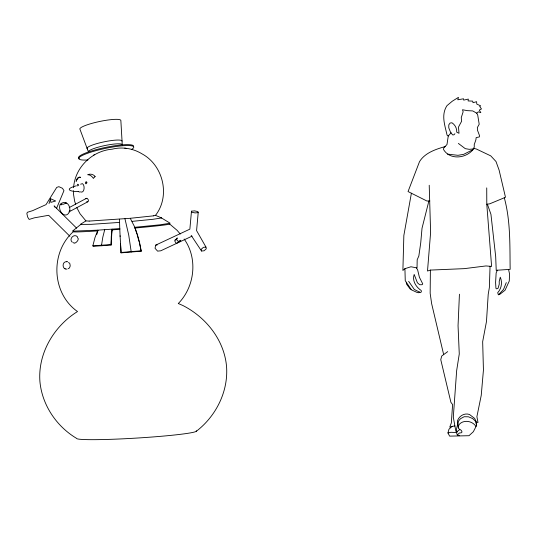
<?xml version="1.0" encoding="UTF-8"?>
<svg xmlns="http://www.w3.org/2000/svg" width="537" height="537" viewBox="0 0 537 537"><rect width="100%" height="100%" fill="white"/><g stroke="black" fill="none" stroke-linecap="round" stroke-linejoin="round"><path stroke-width="0.81" d="M73.562 190.756L73.562 194.535L74.656 201.247L75.623 204.12M486.73 187.89L486.791 204.282L491.603 266.412L485.938 265.943L464.27 268.648L430.385 270.084L430.164 293.289L431.634 303.62L443.669 354.608M89.176 221.083L130.263 218.297L134.821 227.299L137.318 234.34L139.513 242.227L141.204 251.182L121.073 252.867L120.53 243.818M131.236 252.034L128.732 235.072L124.946 218.754M490.059 266.285L489.368 287.49L488.214 294.316L486.475 321.529L482.662 341.686L483.441 370.027L481.233 395.373L476.896 416.685L478.011 422.505L476.379 422.062L474.674 418.444L469.466 414.457C464.465 412.785 459.39 415.772 457.544 420.538L458.484 428.452L461.283 430.385L462.048 431.963L461.337 432.795L459.484 432.97L457.296 434.876L456.698 433.446L456.913 431.782L456.369 429.701L458.329 421.303L460.498 418.719L464.156 416.725L468.432 416.799L472.701 418.571L475.346 421.082L476.628 425.304L473.352 431.721L468.982 435.708L449.63 436.125L447.945 432.943L448.952 429.231L452.107 426.371L454.899 425.962M459.437 294.209L458.048 325.69L459.269 353.95L456.651 370.644L453.302 417.155L455.866 431.332L456.913 431.782L459.712 429.566M111.072 245.073L112.079 229.151L97.828 230.158L94.975 237.602L92.854 245.825L93.216 246.329L111.072 245.073L111.266 236.575L112.079 229.151L119.764 228.561L119.489 219.203M66.105 203.59L66.152 202.872L63.728 204.174L60.741 204.342L61.131 204.946M136.969 234.219L134.821 227.299L159.811 224.828L170.142 223.224L161.268 217.814M191.185 235.421L201.529 251.034L204.073 250.786L206.282 248.806L205.953 247.08L196.576 230.601L198.193 212.625L197.931 211.598L194.582 210.873L191.481 211.182L189.863 229.151L155.629 245.167L155.059 248.302L157.589 251.135L160.751 250.799L192.045 236.159M69.817 210.786C70.488 204.805 65.514 199.509 60.144 204.302C57.123 211.84 66.957 220.519 69.85 210.511M79.281 177.17A13.056 4.316 -70.4 0 0 77.315 178.324L76.12 181.338L76.764 179.976A8.464 2.799 -70.4 0 1 78.731 177.653L80.577 177.27L79.281 177.163M77.207 186.017L77.375 185.131A1.618 0.557 -80.3 0 1 77.838 184.225L78.583 184.829A1.819 0.879 -79.5 0 1 78.637 185.661M451.026 132.82L448.261 136.015L446.985 144.5L443.716 148.064L443.528 149.508C450.154 160.691 467.183 158.321 473.876 148.481M73.569 187.728C74.945 167.423 92.069 150.857 112.092 149.199C122.208 146.621 133.015 148.36 141.963 153.824L142.144 153.924C163.402 165.503 170.524 196.133 155.488 215.384L153.421 215.847M411.389 193.226L403.851 235.488L402.891 270.453L404.925 268.675L410.939 266.768L417.034 267.916L417.182 259.727L418.84 256.035L420.719 242.932L422.022 228.265L428.888 200.992M49.015 203.597L50.545 198.717L55.64 201.006L50.834 202.382L50.545 198.717M176.975 238.757L177.297 237.904L174.679 240.831L175.834 242.878L176.586 243.248L178.546 242.335L180.848 240.254L178.888 241.173M104.708 229.688L102.815 237.193L101.527 245.241L101.889 245.738M96.707 234.555L97.553 232.346M56.513 208.437L63.963 190.662L62.48 188.299L58.862 186.675L56.727 187.406L46.007 204.631L32.562 210.685L27.353 212.296L26.85 213.639L27.743 217.21L29.146 219.438L34.355 217.827L48.679 215.297L69.911 236.287M506.277 282.596L503.518 289.443L498.396 294.88L497.705 292.678C501.571 288.476 502.498 282.428 500.289 277.199L499.215 281.469L499.256 284.14L498.094 288.221L496.718 288.879L495.94 288.409L495.597 282.455L496.154 272.883L497.316 270.212L510.15 269.352C509.801 245.443 510.64 221.15 504.303 197.777L505.485 197.267L499.101 170.095L495.987 161.496L490.751 155.871L476.171 148.93L473.412 148.393L472.553 149.031L469.278 149.333L465.27 148.655L458.37 143.419M458.128 427.063L459.209 424.405C463.787 419.337 472.627 420.914 476.024 426.546M473.412 148.393L474.272 147.192L474.225 144.614L475.91 139.795L476.151 137.593L479.38 136.922L479.575 135.754L477.494 130.256L477.366 127.544L479.199 124.248L477.695 114.952L476.708 113.179L472.755 110.924L467.338 110.649L462.491 109.749L463.142 111.777L461.243 117.69L461.645 121.187L458.497 127.054L459.001 133.29L456.732 132.189C457.014 128.484 455.074 124.759 451.946 122.778L450.073 123.054L448.778 124.899L448.778 127.84L450.469 132.075L452.557 134.861L453.852 134.861L454.933 133.72M416.323 267.782L417.625 269.856L419.404 277.26L422.753 283.912L422.062 284.704L419.699 284.738L417.397 282.771L414.175 274.434C411.986 280.764 416.047 287.073 421.209 290.497L421.37 291.786L420.585 292.571L419.404 292.068L418.867 292.732L417.283 292.551L411.436 289.852L405.254 280.71L404.925 268.675M178.277 303.553C194.79 286.745 198.032 258.438 184.157 239.032M93.653 155.206L94.546 154.428M81.087 224.171L72.703 230.95L73.032 231.132M196.273 431.318C215.921 416.249 228.379 391.634 226.56 366.67C224.345 340.203 206.154 317.367 182.929 305.533L178.7 303.694M476.708 113.179L478.292 111.837L480.837 112.663L479.273 110.072L481.474 108.937L479.689 106.38L480.662 105.849L476.782 104.084L476.614 101.688L473.023 102.695L472.674 101.124L468.096 100.929L468.331 99.103L463.7 100.11L463.525 98.788L457.793 99.795L458.457 97.345L452.235 101.245L446.965 105.661C440.89 114.972 444.925 125.363 447.066 135.123L448.261 136.015M80.61 184.198L82.483 183.647C85.222 185.339 84.517 193.709 80.409 191.904M447.704 351.614L441.716 356.051L440.763 359.642L450.912 402.334L452.604 404.549L451.335 422.908L449.744 427.177L452.107 426.371M80.469 224.318L85.927 220.902L89.149 221.083M69.213 207.591L86.343 198.381A1.819 1.329 76.9 0 1 87.397 198.515L88.175 199.61A1.839 1.302 63.7 0 1 87.417 201.872L86.725 201.643M68.964 211.893L87.753 201.791M472.969 149.655L463.626 154.361L457.94 155.314L447.509 154.112M175.002 239.979L175.975 239.522L177.499 240.274L178.546 242.335M76.254 185.822C63.916 189.165 69.978 191.675 78.697 191.615L78.221 191.528L79.718 192.058M504.303 197.777L489.811 203.792L486.791 204.282M430.385 270.084L427.506 271.031L430.614 232.447L429.217 185.258M161.543 217.962L152.985 219.297L132.102 221.365M68.427 262.593L69.696 263.204L70.146 265.164A3.35 2.074 -89.1 0 1 69.931 266.882L69.105 268.258A4.712 2.92 -89.1 0 1 68.582 268.594L68.118 268.654M447.945 432.943L450.912 432.285L456.819 432.54M445.233 146.547C435.843 149.205 424.821 152.87 419.504 161.671L408.053 191.555L426.902 201.006L429.842 200.966M153.414 215.847L130.33 218.291M155.629 245.167L157.18 244.986M497.316 270.212L496.222 270.333L495.685 256.646L490.939 214.303L487.381 204.181M198.193 212.625L195.092 212.934L191.743 212.209L191.481 211.182M205.953 247.08L203.409 247.335L201.2 249.309L201.529 251.034M141.338 250.779L121.08 252.477M119.576 222.412L91.277 224.332L80.355 224.406M112.287 229.883L119.805 229.299L119.764 228.561L120.113 236.421M110.823 244.563L92.854 245.825M498.813 294.437L499.746 294.377L505.048 290.228L509.271 281.059L509.546 273.904L508.546 269.413M66.917 261.673L67.541 261.761M66.944 261.667C61.768 261.123 61.856 269.735 66.984 269.138M73.045 231.138L97.828 230.158L98.117 230.876A48.357 1.322 -4.6 0 1 73.314 231.662C49.968 252.692 51.619 293.323 77.509 311.547C53.955 326.134 37.798 353.38 39.913 381.478C42.034 404.932 56.459 426.391 76.563 438.346A60.063 3.383 -3.5 0 0 139.096 437.923A60.063 3.383 -3.5 0 0 196.247 430.802M77.469 237.623C79.698 238.858 76.858 242.335 75.086 243.006A5.437 2.826 -52.8 0 1 74.764 243.093L74.67 243.107A3.148 1.638 -52.8 0 1 74.435 243.133A3.148 1.302 -55.6 0 1 74.254 243.127L73.952 243.006M124.772 148.111L126.249 148.46M457.296 434.876L459.377 435.708M155.253 215.256L161.147 217.747M411.06 289.302L410.08 288.879L406.543 284.127L406.287 282.234M64.729 268.601L65.252 268.869M419.404 292.068L414.309 289.456L408.657 281.341M169.658 224.016L177.156 230.38L180.257 234.031M85.92 220.908L80.033 213.753L76.831 207.705M76.63 228.158L54.109 205.886L54.942 207.215M77.617 236.992C74.395 232.924 68.233 239.025 72.341 242.274M73.844 242.892L73.676 242.502M137.237 234.991L139.184 241.986M139.405 242.764L141.204 251.182M120.087 235.777L121.073 252.867M476.379 422.062L476.628 425.304M85.88 198.844A1.786 1.101 78.2 0 1 86.336 198.381M169.33 223.835A48.357 1.322 -4.6 0 1 134.767 228.05M87.967 159.992A28.105 4.497 -11.9 0 1 83.873 154.73A28.105 4.497 -11.9 0 1 119.798 146.037A28.105 4.497 -11.9 0 1 131.505 149.461M79.375 158.496A28.105 4.497 -11.9 0 1 102.909 147.99A28.105 4.497 -11.9 0 1 133.579 146.339M87.558 148.863A17.882 2.86 -11.9 0 1 102.527 142.177A17.882 2.86 -11.9 0 1 122.047 141.13M86.826 182.459L86.752 183.003A1.148 0.826 -75.9 0 1 86.309 183.661L85.732 183.795L85.37 183.077A1.094 0.665 -78.1 0 1 85.665 182.056L86.37 181.748A0.98 0.705 -75.9 0 1 86.779 182.211L86.826 182.459M95.109 176.552L93.351 178.365A11.109 8.619 -58.3 0 0 92.189 176.874L91.746 176.458A11.841 8.129 -63.4 0 0 88.323 174.787L87.746 174.74C90.243 173.532 93.505 174.257 95.109 176.552M88.343 151.716L79.832 128.914A20.956 3.356 -11.9 0 1 100.674 121.268A20.956 3.356 -11.9 0 1 120.865 120.61L122.261 144.856A17.325 2.772 -11.9 0 0 105.574 145.399A17.325 2.772 -11.9 0 0 88.343 151.716"/></g></svg>
